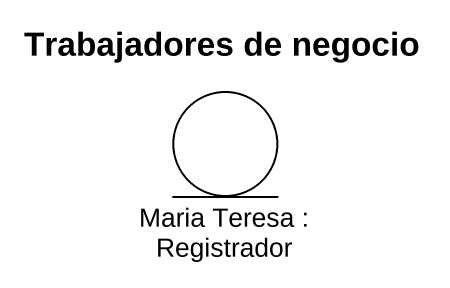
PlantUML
@startuml
title Trabajadores de negocio
entity "Maria Teresa : Registrador" as Maria_Teresa
@enduml
